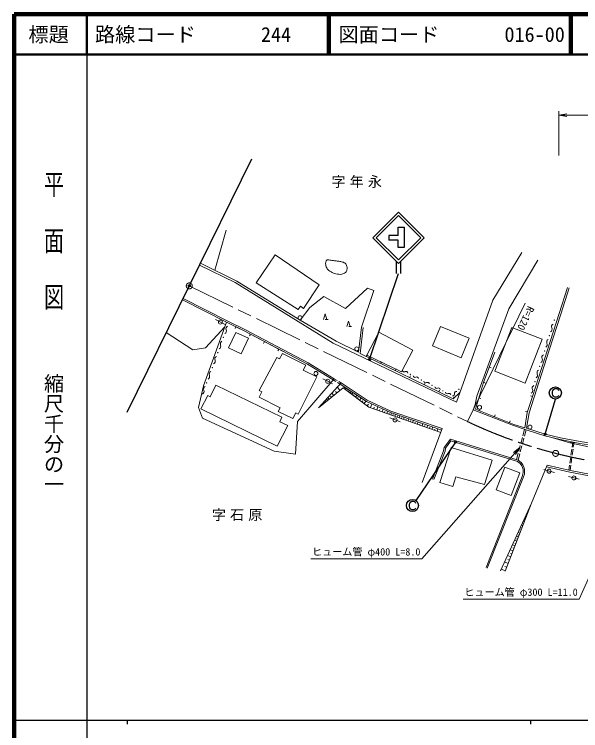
# Model space of a CAD drawing. Units: millimetres, scale not verified. Extents: x 40000 to 680000, y 20000 to 380000.
# Drawn here: x 40000 to 180414, y 202409 to 380000 of the extents above; entities that cross this region are included whole.
import ezdxf
from ezdxf.enums import TextEntityAlignment as Align

# ---------------------------------------------------------------- set-up
doc = ezdxf.new("R2010")
doc.units = ezdxf.units.MM
doc.header["$LTSCALE"] = 1000
doc.header["$PDMODE"] = 32
doc.header["$PDSIZE"] = 500
doc.linetypes.add('CHAIN', pattern=[18.5, 12, -1.5, 3.5, -1.5])
for name, color, linetype, lineweight in [('M-BMK', 2, 'CHAIN', 13), ('M-BMK-OTRS', 5, 'Continuous', 25), ('M-STR-HTXT', 7, 'Continuous', 13), ('M-STR-STRC', 7, 'Continuous', 25), ('M-TTL', 2, 'Continuous', 140), ('M-TTL-BAND', 7, 'Continuous', 25), ('M-TTL-LINE', 7, 'Continuous', 50), ('M-WORK', 1, 'Continuous', 13)]:
    doc.layers.add(name, color=color, linetype=linetype, lineweight=lineweight)
for name, color, linetype in [('M-BMK-HTXT', 7, 'Continuous'), ('M-OTRS', 6, 'Continuous'), ('M-TTL-TXT', 7, 'Continuous')]:
    doc.layers.add(name, color=color, linetype=linetype)
doc.styles.add('@ＭＳ ゴシック', font='')
doc.styles.add('ＭＳ ゴシック', font='')
doc.styles.get('@ＭＳ ゴシック').set_extended_font_data('@MS Gothic')
doc.styles.get('ＭＳ ゴシック').set_extended_font_data('MS Gothic')

# ---------------------------------------------------------------- blocks, each defined once
blk = doc.blocks.new('open_arrow')
at = {"color": 0, "linetype": 'Continuous', "lineweight": -2}
blk.add_lwpolyline([(7.5, 1.25), (0, 0), (7.5, -1.25)], dxfattribs=at)

msp = doc.modelspace()

# ---------------------------------------------------------------- linework, layer by layer
at = {"layer": 'M-BMK'}
msp.add_line((83382, 312665), (152390, 279020), dxfattribs=at)
for centre in [(83382, 312665), (174206, 271158)]:
    msp.add_circle(centre, 750, dxfattribs=at)
msp.add_arc((203790, 387455), 120000, 244.63823, 283.06718, dxfattribs=at)
at = {"layer": 'M-BMK-OTRS'}
for p, q in [((98831, 344071), (83382, 312665)), ((83382, 312665), (67933, 281259))]:
    msp.add_line(p, q, dxfattribs=at)
at = {"layer": 'M-OTRS'}
msp.add_point((83382, 312665), dxfattribs=at)
at = {"layer": 'M-STR-HTXT'}
for p, q in [((175000, 345000), (175000, 356000)), ((175000, 355000), (289393, 355000)), ((152390, 279020), (166691, 308352))]:
    msp.add_line(p, q, dxfattribs=at)
for points in [[(165323, 272632), (141000, 245000), (113500, 245000)], [(194000, 266000), (180000, 235000), (151250, 235000)]]:
    msp.add_lwpolyline(points, dxfattribs=at)
at = {"layer": 'M-STR-STRC'}
for p, q in [((135181, 325190), (135181, 327203)), ((135181, 327203), (136619, 327203)), ((136619, 327203), (136619, 322218)), ((132880, 325190), (132880, 324039)), ((135181, 325190), (132880, 325190)), ((135181, 324039), (132880, 324039)), ((135181, 322218), (135181, 324039)), ((136619, 322218), (135181, 322218)), ((134760, 315752), (134760, 318752)), ((135760, 318752), (135760, 315752)), ((128098, 294466), (135254, 315752)), ((173443, 286415), (173520, 286742)), ((173443, 285919), (173443, 286415)), ((173520, 286742), (173601, 286843)), ((173601, 286843), (173773, 287076)), ((173773, 287076), (174006, 287235)), ((174006, 287235), (174425, 287238)), ((174425, 287238), (174668, 287161)), ((174668, 287161), (174833, 286995)), ((174833, 286995), (174921, 286742)), ((171610, 275931), (174136, 284629)), ((173514, 285602), (173443, 285919)), ((173682, 285349), (173514, 285602)), ((173841, 285187), (173682, 285349)), ((174016, 285103), (173841, 285187)), ((174428, 285103), (174016, 285103)), ((174671, 285180), (174428, 285103)), ((174836, 285352), (174671, 285180)), ((174910, 285504), (174836, 285352)), ((149357, 273951), (139544, 259453)), ((138328, 259167), (138561, 259326)), ((138561, 259326), (138979, 259329)), ((138979, 259329), (139222, 259251)), ((137997, 258506), (138075, 258833)), ((137997, 258010), (137997, 258506)), ((138068, 257693), (137997, 258010)), ((138237, 257440), (138068, 257693)), ((138075, 258833), (138156, 258934)), ((138156, 258934), (138328, 259167)), ((139222, 259251), (139387, 259086)), ((139387, 259086), (139475, 258833)), ((139465, 257595), (139391, 257443)), ((138395, 257278), (138237, 257440)), ((138571, 257193), (138395, 257278)), ((138982, 257193), (138571, 257193)), ((139225, 257271), (138982, 257193)), ((139391, 257443), (139225, 257271))]:
    msp.add_line(p, q, dxfattribs=at)
for points in [[(135260, 318252), (128896, 324616), (135260, 330980), (141624, 324616)], [(135260, 319101), (129744, 324616), (135260, 330131), (140775, 324616)]]:
    msp.add_lwpolyline(points, close=True, dxfattribs=at)
for centre, radius in [((128098, 294466), 250), ((174136, 286129), 1500), ((174136, 286129), 1500), ((171610, 275931), 250), ((149357, 273951), 250), ((138691, 258219), 1500), ((138691, 258219), 1500)]:
    msp.add_circle(centre, radius, dxfattribs=at)
at = {"layer": 'M-TTL'}
for p, q in [((40000, 380000), (40000, 20000)), ((680000, 380000), (40000, 380000))]:
    msp.add_line(p, q, dxfattribs=at)
at = {"layer": 'M-TTL-BAND'}
for p, q in [((58000, 370000), (58000, 20000)), ((40000, 205000), (579000, 205000)), ((68000, 205000), (68000, 204000)), ((168000, 205000), (168000, 204000))]:
    msp.add_line(p, q, dxfattribs=at)
at = {"layer": 'M-TTL-LINE'}
for p, q in [((58000, 380000), (58000, 370000)), ((117750, 380000), (117750, 370000)), ((118250, 380000), (118250, 370000)), ((177750, 380000), (177750, 370000)), ((178250, 380000), (178250, 370000)), ((40000, 370000), (680000, 370000))]:
    msp.add_line(p, q, dxfattribs=at)
at = {"layer": 'M-WORK'}
for p, q in [((89674, 316547), (92484, 326531)), ((99997, 313450), (104687, 320386)), ((104687, 320386), (115543, 312979)), ((158647, 309166), (165842, 320952)), ((86151, 318294), (95175, 313819)), ((169790, 319064), (162613, 307012)), ((85918, 317820), (94722, 313494)), ((94722, 313494), (119044, 298506)), ((95175, 313819), (110867, 304146)), ((110353, 306789), (99997, 313450)), ((115543, 312979), (111666, 307091)), ((127572, 312151), (122146, 307038)), ((126059, 302425), (129104, 311572)), ((129104, 311572), (127572, 312151)), ((175041, 305842), (177152, 312315)), ((175470, 305704), (177580, 312176)), ((92635, 303690), (81676, 309204)), ((92796, 304012), (81838, 309526)), ((116767, 310087), (113264, 307335)), ((122146, 307038), (116767, 310087)), ((149605, 283824), (158647, 309166)), ((110926, 307612), (110353, 306789)), ((113264, 307335), (110867, 304146)), ((111666, 307091), (110926, 307612)), ((116612, 304330), (117032, 305730)), ((117032, 305730), (117452, 304330)), ((162613, 307012), (154656, 285325)), ((172180, 296859), (175041, 305842)), ((172609, 296722), (175470, 305704)), ((92635, 303690), (86923, 287920)), ((89881, 304334), (91083, 303704)), ((91083, 303704), (92286, 303074)), ((97159, 301440), (92635, 303690)), ((97323, 301761), (92796, 304012)), ((110867, 304146), (119803, 298940)), ((117802, 304330), (117102, 304330)), ((122423, 302571), (122843, 303971)), ((122843, 303971), (123263, 302571)), ((87399, 297325), (92200, 302489)), ((94948, 302540), (94725, 302092)), ((123613, 302571), (122913, 302571)), ((125310, 296266), (126059, 302425)), ((126473, 302401), (125714, 295888)), ((145685, 302627), (143696, 297798)), ((152784, 299703), (145685, 302627)), ((159102, 291498), (163327, 302371)), ((163327, 302371), (170892, 299431)), ((77683, 301080), (84271, 296840)), ((93117, 297297), (94900, 301143)), ((94900, 301143), (98032, 299692)), ((112672, 293254), (97159, 301440)), ((112850, 293567), (97323, 301761)), ((98513, 300726), (98279, 300283)), ((127383, 295474), (130386, 301165)), ((130386, 301165), (138798, 296725)), ((98032, 299692), (96249, 295845)), ((102050, 298859), (101817, 298417)), ((119044, 298506), (149605, 283824)), ((119803, 298940), (125310, 296266)), ((150795, 294874), (152784, 299703)), ((170892, 299431), (166667, 288559)), ((84271, 296840), (87399, 297325)), ((96249, 295845), (93117, 297297)), ((105588, 296992), (105355, 296550)), ((138798, 296725), (135983, 291330)), ((143696, 297798), (150795, 294874)), ((167616, 281221), (172609, 296722)), ((168433, 285225), (172180, 296859)), ((100740, 286748), (105048, 294942)), ((105048, 294942), (105773, 294577)), ((105773, 294577), (106495, 295947)), ((106495, 295947), (112234, 293054)), ((148809, 284663), (125714, 295888)), ((127224, 295154), (127442, 295604)), ((135983, 291330), (127383, 295474)), ((112234, 293054), (111624, 291772)), ((119075, 289368), (112672, 293254)), ((119313, 289644), (112850, 293567)), ((130821, 293406), (131040, 293856)), ((111624, 291772), (114986, 290161)), ((134419, 291657), (134637, 292107)), ((157727, 292523), (158196, 292349)), ((166667, 288559), (159102, 291498)), ((110214, 279054), (119313, 289644)), ((114986, 290161), (110381, 280881)), ((116492, 289650), (117694, 289020)), ((119313, 289644), (120000, 289235)), ((138016, 289909), (138235, 290358)), ((86923, 287920), (85657, 282526)), ((89987, 288053), (88580, 285207)), ((106318, 280155), (89987, 288053)), ((121053, 288613), (115401, 282421)), ((117694, 289020), (118897, 288390)), ((119722, 288979), (119075, 289368)), ((120797, 288332), (120150, 288721)), ((120430, 288979), (121117, 288570)), ((127281, 284005), (120808, 288344)), ((127456, 284321), (121053, 288613)), ((141614, 288160), (141833, 288610)), ((156336, 288772), (156805, 288598)), ((100678, 285075), (101334, 286404)), ((101334, 286404), (100740, 286748)), ((115401, 282421), (121499, 287417)), ((119175, 285513), (118725, 286062)), ((119950, 286148), (119633, 286535)), ((120725, 286783), (120090, 287558)), ((121499, 287417), (127925, 282632)), ((121619, 287327), (121743, 287495)), ((122020, 287029), (122269, 287364)), ((122421, 286730), (122560, 286918)), ((122822, 286432), (123101, 286807)), ((123238, 286122), (123393, 286330)), ((123654, 285812), (123964, 286228)), ((145212, 286411), (145430, 286861)), ((148809, 284663), (150461, 286222)), ((87955, 285478), (86262, 282214)), ((88580, 285207), (87955, 285478)), ((105926, 282448), (100678, 285075)), ((117297, 283975), (117071, 284251)), ((117687, 284294), (117527, 284488)), ((118076, 284613), (117757, 285002)), ((118626, 285063), (118401, 285338)), ((124116, 285468), (124288, 285699)), ((124578, 285124), (124922, 285586)), ((125091, 284742), (125282, 284999)), ((125604, 284360), (125985, 284873)), ((126173, 283937), (126385, 284221)), ((133367, 281647), (127456, 284321)), ((148809, 284663), (149028, 285112)), ((154656, 285325), (154281, 283292)), ((155178, 284944), (155656, 284799)), ((168433, 285225), (167958, 285380)), ((85657, 282526), (86642, 279922)), ((105447, 281520), (105926, 282448)), ((116137, 283024), (116070, 283106)), ((116524, 283341), (116390, 283504)), ((116910, 283658), (116797, 283796)), ((126742, 283513), (127165, 284082)), ((133234, 281312), (127281, 284005)), ((127506, 282944), (127790, 283326)), ((127925, 282632), (145737, 276304)), ((128330, 282488), (128649, 283386)), ((129099, 282215), (129236, 282599)), ((129868, 281942), (130142, 282711)), ((154281, 283292), (153749, 281947)), ((86262, 282214), (105203, 272921)), ((109012, 279811), (105447, 281520)), ((109780, 281194), (109012, 279811)), ((110381, 280881), (109780, 281194)), ((130527, 281708), (130644, 282037)), ((131186, 281473), (131420, 282132)), ((131750, 281273), (131851, 281555)), ((132315, 281073), (132515, 281637)), ((132820, 280893), (132910, 281146)), ((145983, 276942), (133234, 281312)), ((133326, 280713), (133505, 281219)), ((146100, 277283), (133367, 281647)), ((133842, 280530), (133934, 280788)), ((134359, 280346), (134543, 280863)), ((153749, 281947), (163788, 278050)), ((155314, 281737), (155499, 282202)), ((159031, 280259), (159216, 280724)), ((167195, 281421), (166720, 281576)), ((167616, 281221), (167013, 277404)), ((86642, 279922), (104397, 271666)), ((105786, 278977), (106318, 280155)), ((107819, 278050), (105786, 278977)), ((109698, 270939), (110214, 279054)), ((133137, 279953), (134395, 279444)), ((134395, 279444), (135654, 278935)), ((134888, 280158), (134982, 280423)), ((135417, 279970), (135605, 280499)), ((135958, 279778), (136054, 280049)), ((136499, 279586), (136691, 280127)), ((137052, 279390), (137150, 279666)), ((137605, 279193), (137802, 279746)), ((138171, 278992), (138271, 279275)), ((138737, 278791), (138938, 279357)), ((139315, 278586), (139418, 278875)), ((139894, 278380), (140100, 278959)), ((162748, 278781), (162933, 279245)), ((105203, 272921), (107819, 278050)), ((140486, 278170), (140591, 278466)), ((141078, 277959), (141289, 278551)), ((141151, 263906), (146100, 277283)), ((141684, 277744), (141791, 278047)), ((142289, 277529), (142504, 278135)), ((142909, 277309), (143019, 277619)), ((143528, 277089), (143748, 277708)), ((144162, 276864), (144274, 277181)), ((144795, 276639), (145020, 277272)), ((163788, 278050), (166876, 276975)), ((166499, 277106), (166086, 275534)), ((166544, 277530), (166688, 278008)), ((167013, 277404), (171610, 275931)), ((166876, 276975), (166463, 275402)), ((166876, 276975), (171487, 275498)), ((171487, 275498), (175297, 274561)), ((171610, 275931), (175394, 275001)), ((146565, 272605), (148129, 274700)), ((146898, 272465), (148261, 274292)), ((148129, 274700), (164906, 269478)), ((148261, 274292), (164740, 269163)), ((165959, 275050), (165578, 273599)), ((166336, 274919), (165955, 273468)), ((175297, 274561), (180180, 273619)), ((175394, 275001), (180257, 274063)), ((178287, 272710), (178464, 273950)), ((178584, 272668), (178761, 273908)), ((180180, 273619), (186500, 272639)), ((180257, 274063), (186558, 273085)), ((143704, 264792), (146440, 271807)), ((144030, 264665), (146780, 271716)), ((145464, 263927), (148302, 272634)), ((146440, 271807), (146565, 272605)), ((146780, 271716), (146898, 272465)), ((148302, 272634), (158497, 269444)), ((165451, 273116), (165070, 271665)), ((165828, 272984), (165446, 271534)), ((178005, 270730), (178217, 272215)), ((178302, 270688), (178514, 272173)), ((104397, 271666), (109698, 270939)), ((164943, 271181), (164530, 269609)), ((165319, 271050), (164906, 269478)), ((177723, 268751), (177934, 270235)), ((178020, 268708), (178231, 270193)), ((158497, 269444), (156558, 263409)), ((164740, 269163), (165400, 268638)), ((164906, 269478), (165656, 268882)), ((165400, 268638), (165787, 268102)), ((165656, 268882), (166087, 268284)), ((166087, 268284), (166351, 267763)), ((168253, 258810), (172140, 268256)), ((172140, 268256), (177855, 266928)), ((177475, 267016), (177652, 268256)), ((177772, 266973), (177949, 268213)), ((159477, 262147), (161624, 267766)), ((161624, 267766), (165332, 266349)), ((165787, 268102), (166021, 267639)), ((166021, 267639), (166148, 267151)), ((166167, 266483), (166105, 266039)), ((166148, 267151), (166167, 266483)), ((166351, 267763), (166497, 267200)), ((166517, 266464), (166448, 265963)), ((166497, 267200), (166517, 266464)), ((171280, 267116), (172586, 266745)), ((172039, 267818), (177760, 266488)), ((172586, 266745), (173893, 266375)), ((177760, 266488), (182491, 265552)), ((177855, 266928), (182572, 265995)), ((149459, 265301), (148693, 262971)), ((156558, 263409), (149459, 265301)), ((165923, 265440), (156945, 242827)), ((166253, 265324), (157271, 242698)), ((165332, 266349), (163184, 260731)), ((166105, 266039), (165923, 265440)), ((166448, 265963), (166253, 265324)), ((177402, 265381), (178724, 265072)), ((178724, 265072), (180046, 264762)), ((148693, 262971), (145464, 263927)), ((163184, 260731), (159477, 262147)), ((160536, 242063), (168253, 258810)), ((168253, 258810), (161709, 241975)), ((167166, 256014), (166995, 256080)), ((167347, 256480), (167290, 256502)), ((167528, 256946), (167414, 256990)), ((166441, 254149), (166157, 254260)), ((166623, 254615), (166509, 254660)), ((166804, 255081), (166576, 255170)), ((166985, 255548), (166899, 255581)), ((165717, 252285), (165318, 252440)), ((165898, 252751), (165727, 252818)), ((166079, 253217), (165737, 253350)), ((166260, 253683), (166118, 253739)), ((164992, 250421), (164479, 250621)), ((165354, 251353), (164899, 251530)), ((165173, 250887), (164945, 250976)), ((165536, 251819), (165336, 251897)), ((164594, 249396), (164018, 249619)), ((164370, 248820), (164082, 248932)), ((164793, 249908), (164536, 250008)), ((163644, 246953), (162920, 247235)), ((164146, 248245), (163500, 248496)), ((163895, 247599), (163572, 247725)), ((163081, 245504), (162268, 245820)), ((163362, 246229), (163000, 246370)), ((162449, 243878), (161536, 244232)), ((162765, 244691), (162358, 244849)), ((161739, 242052), (160715, 242450)), ((162094, 242965), (161637, 243142))]:
    msp.add_line(p, q, dxfattribs=at)
for points in [[(94948, 302540), (97159, 301440), (106691, 296410)], [(168433, 285225), (167151, 281285), (166588, 277516), (163883, 278329), (154329, 282129), (156311, 288704), (159102, 296233)], [(289234, 291749), (280382, 288348), (226413, 273580), (214384, 271519), (204533, 270839), (197661, 270921), (191188, 271319), (184691, 272281), (177748, 273735), (173541, 274993)]]:
    msp.add_lwpolyline(points, dxfattribs=at)
for centre, radius in [((91083, 303704), 500), ((110848, 304776), 500), ((173856, 304174), 50), ((172658, 300357), 50), ((91834, 299897), 50), ((124883, 297065), 500), ((171460, 296541), 50), ((90447, 296145), 50), ((89060, 292393), 50), ((114770, 290951), 500), ((170262, 292725), 50), ((117694, 289020), 500), ((138209, 290731), 50), ((87673, 288641), 50), ((140883, 289373), 50), ((143558, 288014), 50), ((169064, 288908), 50), ((146233, 286656), 50), ((150204, 287034), 50), ((155335, 282571), 500), ((134395, 279444), 500), ((167840, 277673), 500), ((172586, 266745), 500), ((178724, 265072), 500)]:
    msp.add_circle(centre, radius, dxfattribs=at)
for centre, radius, start, end in [((93193, 302060), 725, 116.109, 203.31464), ((172606, 301946), 725, 298.97073, 26.17637), ((173907, 302585), 725, 118.97073, 206.17637), ((91862, 301486), 725, 296.109, 23.31464), ((91806, 298308), 725, 116.109, 203.31464), ((171408, 298129), 725, 298.97073, 26.17637), ((172710, 298769), 725, 118.97073, 206.17637), ((90475, 297734), 725, 296.109, 23.31464), ((90419, 294556), 725, 116.109, 203.31464), ((171512, 294953), 725, 118.97073, 206.17637), ((89088, 293982), 725, 296.109, 23.31464), ((170210, 294313), 725, 298.97073, 26.17637), ((89032, 290804), 725, 116.109, 203.31464), ((136651, 291805), 452, 186.9278, 299.21775), ((137092, 291017), 452, 6.9278, 119.21775), ((170314, 291136), 725, 118.97073, 206.17637), ((87701, 290230), 725, 296.109, 23.31464), ((139326, 290446), 452, 186.9278, 299.21775), ((139766, 289658), 452, 6.9278, 119.21775), ((169012, 290497), 725, 298.97073, 26.17637), ((87645, 287052), 725, 116.109, 203.31464), ((142000, 289088), 452, 186.9278, 299.21775), ((142441, 288299), 452, 6.9278, 119.21775), ((169116, 287320), 725, 118.97073, 206.17637), ((86314, 286478), 725, 296.109, 23.31464), ((144675, 287729), 452, 186.9278, 299.21775), ((145116, 286941), 452, 6.9278, 119.21775), ((147350, 286371), 452, 186.9278, 299.21775), ((147791, 285582), 452, 6.9278, 119.21775), ((148695, 285893), 452, 258.58663, 10.87658), ((149582, 286064), 452, 78.58663, 190.87658), ((167814, 286680), 725, 298.97073, 26.17637), ((178216, 273365), 567, 16.24237, 140.0974)]:
    msp.add_arc(centre, radius, start, end, dxfattribs=at)
msp.add_open_spline([(117566, 319108), (117346, 319003), (117293, 318820), (117222, 318587), (117136, 318311), (117156, 318131), (117211, 317847), (117285, 317466), (117369, 317244), (117597, 316930), (117878, 316542), (118113, 316373), (118525, 316127), (118955, 315870), (119233, 315774), (119723, 315669), (120278, 315550), (120614, 315485), (121172, 315585), (121553, 315653), (121796, 315718), (122079, 315981), (122322, 316207), (122398, 316409), (122475, 316732), (122548, 317033), (122550, 317226), (122465, 317524), (122370, 317858), (122267, 318056), (122006, 318285), (121729, 318528), (121494, 318554), (121141, 318660), (120804, 318761), (120603, 318768), (120255, 318817), (119902, 318866), (119702, 318870), (119348, 318910), (118993, 318951), (118796, 318986), (118441, 319025), (118100, 319063), (117875, 319257), (117566, 319108)], degree=3, knots=[0, 0, 0, 0, 1, 1, 1, 2, 2, 2, 3, 3, 3, 4, 4, 4, 5, 5, 5, 6, 6, 6, 7, 7, 7, 8, 8, 8, 9, 9, 9, 10, 10, 10, 11, 11, 11, 12, 12, 12, 13, 13, 13, 14, 14, 14, 15, 15, 15, 15], dxfattribs=at)

# ---------------------------------------------------------------- block references
at = {"layer": 'M-STR-HTXT', "xscale": 267, "yscale": 267}
msp.add_blockref('open_arrow', (175000, 355000), dxfattribs=at)
at = {"layer": 'M-STR-HTXT', "xscale": 267, "yscale": 267, "rotation": 228.6}
msp.add_blockref('open_arrow', (165323, 272632), dxfattribs=at)

# ---------------------------------------------------------------- texts
at = {"layer": 'M-BMK-HTXT', "char_height": 2566, "attachment_point": 5, "style": 'ＭＳ ゴシック'}
for s, insert in [('\\T1.29;字年永', (125399, 338387)), ('\\T1.29;字石原', (95744, 255775))]:
    msp.add_mtext(s, dxfattribs=dict(at, insert=insert))
at = {"layer": 'M-STR-HTXT', "style": 'ＭＳ ゴシック'}
msp.add_text('R=120', height=1833, rotation=244.008, dxfattribs=at).set_placement((166826, 304647), align=Align.MIDDLE_CENTER)
for s, p in [('ヒューム管 φ400 L=8.0', (127250, 246750)), ('ヒューム管 φ300 L=11.0', (165625, 236750))]:
    msp.add_text(s, height=1833, dxfattribs=at).set_placement(p, align=Align.MIDDLE_CENTER)
at = {"layer": 'M-TTL-BAND', "style": '@ＭＳ ゴシック', "width": 1.4}
msp.add_text('平  面  図', height=3666, rotation=270, dxfattribs=at).set_placement((49777, 306475), align=Align.MIDDLE_RIGHT)
at = {"layer": 'M-TTL-BAND', "style": '@ＭＳ ゴシック'}
msp.add_text('縮尺千分の一', height=3666, rotation=270, dxfattribs=at).set_placement((49777, 261030), align=Align.MIDDLE_RIGHT)
at = {"layer": 'M-TTL-TXT', "style": 'ＭＳ ゴシック'}
msp.add_text('標題', height=3666, dxfattribs=at).set_placement((48500, 375000), align=Align.MIDDLE_CENTER)
for s, p in [('路線コード', (60000, 375000)), ('244', (101142, 375000)), ('図面コード', (120380, 375000)), ('016-00', (161521, 375000))]:
    msp.add_text(s, height=3666, dxfattribs=at).set_placement(p, align=Align.MIDDLE_LEFT)

doc.saveas('drawing.dxf')
